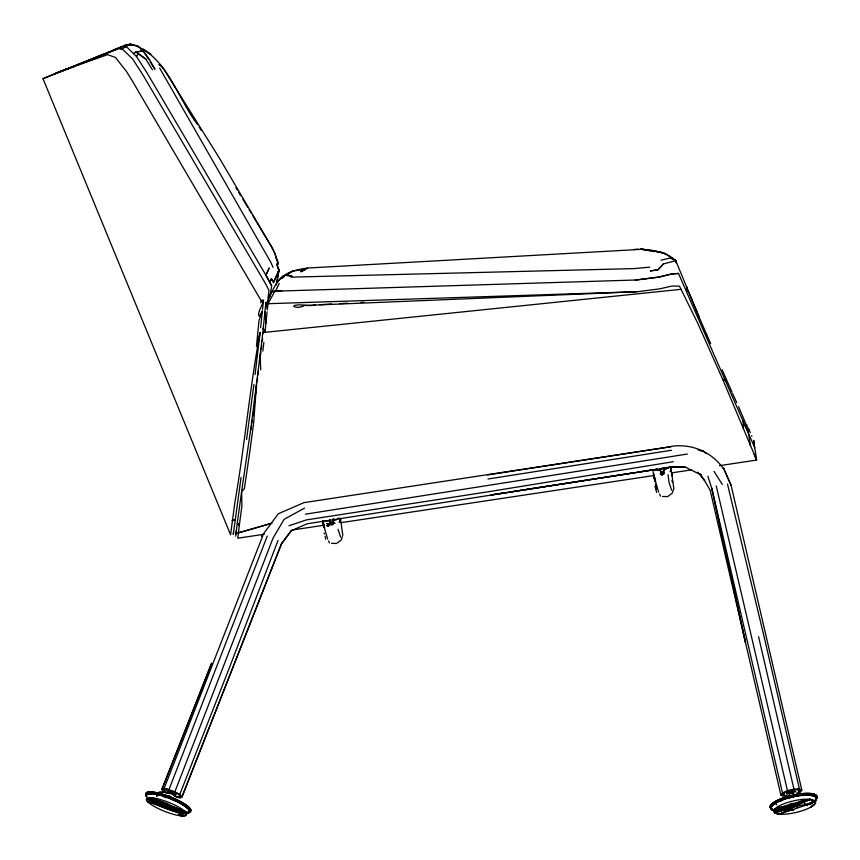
<?xml version="1.0" encoding="UTF-8"?>
<svg xmlns="http://www.w3.org/2000/svg" width="860" height="860" viewBox="0 0 860 860"><rect width="100%" height="100%" fill="white"/><g stroke="black" fill="none" stroke-linecap="round" stroke-linejoin="round"><path stroke-width="1.29" d="M167.635 792.06L167.635 791.243L169.001 791.243L173.43 792.683L176.332 794.662L175.343 795.263M333.336 523.74L333.411 519.031L333.089 520.794L336.41 519.784L338.947 517.935M167.678 793.425L164.002 791.942L161.863 789.695L211.667 663.103L161.874 789.308L164.024 791.78M176.558 797.155L179.708 797.768L181.901 797.134L281.51 543.552L291.271 530.684L293.701 529.567M333.293 523.751L333.411 519.031L332.895 523.729L332.981 521.493L331.745 522.192L331.906 525.202L331.584 522.224L329.509 522.439M333.142 521.138L333.196 519.128L333.443 523.149L335.045 523.149L330.885 524.009L327.918 526.438L330.799 523.976L329.81 519.666M145.899 795.328L145.888 794.339L146.651 796.962M662.952 474.43L662.286 474.494L662.361 472.656L662.952 474.43L664.447 473.484L663.318 468.646L667.059 467.367M816.796 798.252L816.86 797.209L815.764 800.273L816.753 797.779L814.979 795.339L810.238 794.93L814.979 795.339M662.286 474.494L661.437 474.204L661.534 472.774L663.189 472.527L663.597 474.064M256.646 382.657L253.678 422.668L249.905 451.038L244.369 488.738L241.649 491.382L237.285 523.03L239.306 525.546L237.811 538.21L264.353 534.211M719.487 465.658L756.639 460.068L722.626 379.163L697.696 323.145L679.508 286.187L672.284 285.993L659.717 288.852L637.776 291.69L268.019 303.709L265.923 302.333L262.139 338.947L251.249 425.474L241.649 491.382L241.886 506.078L239.306 525.546L237.274 523.084L235.715 536.199M267.084 311.847L265.009 332.325L681.066 289.325M260.623 327.757L262.332 311.127L259.397 316.297C255.259 313.502 268.309 297.281 261.075 300.516L132.365 81.012L126.807 71.939L115.541 57.502L107.586 54.642L70.735 67.746L43 78.669L230.587 534.769L234.834 502.702C244.724 446.168 249.529 388.881 260.128 332.487L256.441 346.558L258.957 320.812L262.332 311.127M332.906 523.826L333.411 519.031M262.536 309.32L263.547 300.28L260.817 302.645L261.075 300.516M260.698 369.854L260.139 354.868M262.848 351.116L263.859 342.377M236.005 533.694L236.425 530.158M255.076 374.573L260.128 332.487M233.565 531.835L233.275 534.275L241.069 477.483M166.001 803.487L156.982 803.745M251.099 429.43L251.593 425.528M251.915 422.916L252.249 420.314M252.775 416.154L253.281 412.166M253.614 409.51L254.119 405.533M254.452 402.878L254.958 398.889M255.291 396.234L255.796 392.257M256.14 389.601L256.646 385.613M257.14 381.625L257.645 377.647M257.989 374.992L258.495 371.004M259.849 360.275L259.935 359.641M260.44 355.717L260.956 351.794M261.289 349.171L261.805 345.247M262.311 341.323L262.655 338.711M263.332 333.476L263.676 330.863M747.931 429.935L748.2 427.893L747.931 429.903M268.008 298.119L269.019 290.487L265.654 283.875L142.975 75.013L132.666 58.996L122.249 48.945L118.454 48.794L54.363 74.003M246.573 439.524L253.883 384.549M58.62 72.251L122.528 46.59L126.646 46.891L136.504 56.556L146.952 72.745L268.245 279.188L271.62 285.821L270.126 296.034M232.318 520.45L234.995 520.106L232.307 520.494L232.415 519.73M748.684 428.979L748.082 432.537L748.684 428.979L750.286 432.655M277.006 281.177L278.898 270.416L276.651 263.837L278.93 270.341L276.307 285.068M780.74 811.216L772.538 809.991L771.205 808.755L771.377 806.701C777.558 799.886 787.373 798.069 795.951 796.005L796.317 795.328L796.36 796.048L787.577 798.532M775.537 803.079L776.623 804.885L775.752 802.917C787.867 797.596 803.82 791.211 816.376 797.424L815.463 800.316M671.004 468.775L670.284 471.774L671.929 467.034M815.065 796.08L815.237 795.468L815.474 796.231M816.548 798.467L815.495 800.509L816.892 797.392L815.699 800.198M339.872 520.343L339.291 522.342L340.775 518.806M340.162 519.343L340.41 518.526M787.814 805.971L786.276 810.969L784.471 811.109M277.361 275.544L279.102 269.911M815.764 800.273L816.086 799.961M189.565 811.98L188.093 812.99L190.329 811.303L187.953 812.915L189.565 811.98L189.286 810.109C180.976 801.38 168.689 797.661 157.38 794.436L156.756 796.457L157.047 794.371L147.436 793.791L146.135 795.027L146.523 796.51M784.288 810.851L791.178 810.238L793.791 803.089M795.887 792.071L795.296 791.049L791.082 791.35L787.147 792.931L786.653 793.737L787.943 794.317M342.377 536.672L341.098 540.155L336.55 543.488L331.562 543.305M278.027 540.446L229.383 667.779L179.761 794.511L181.901 796.747L180.535 797.757L177.203 797.317M161.874 789.308L164.056 788.684L168.958 789.63L267.267 536.081M164.056 788.684L262.902 535.479M166.958 788.534L165.496 792.264L163.572 790.297L164.83 789.458L168.775 790.05L179.761 794.511L174.881 791.823L273.082 538.016L284.123 519.322L304.526 508.11M181.901 797.134L281.478 543.993L291.271 530.684L307.138 523.783L657.158 469.205M166.775 793.436L168.936 793.113L171.978 794.102M168.764 793.554L169.334 792.038L170.742 792.157L174.429 794.404M170.226 793.468L170.742 792.157M172.301 794.21L172.817 792.899M173.827 795.145L174.344 793.834M174.483 795.93L172.871 794.565M174.999 796.392L178.945 796.994L179.923 794.511M771.796 809.733L777.332 811.249L771.796 809.733L770.818 808.389L771.818 805.895L775 802.552L780.428 800.531L780.858 799.703L781.149 800.262L788.265 797.198L790.49 797.209M754.177 454.392L756.639 460.068L754.811 447.92L678.486 273.426L671.735 273.996L658.782 277.135L636.798 279.973L274.867 291.196L271.771 291.744L267.148 302.935L268.825 297.087L276.071 283.961C282.37 272.91 295.872 269.524 307.611 268.041L642.699 249.271C654.675 250.238 666.564 252.281 675.734 260.666L698.986 316.824M781.181 810.958L772.828 810.195L770.818 808.389L771.495 806.207L775 802.552M771.054 808.336L772.119 805.852M815.817 799.488L816.516 797.833M815.624 802.036L814.592 804.347L811.141 806.938L812.937 804.971M271.771 291.744L275.651 291.153L279.177 283.381M772.108 809.937L771.033 807.712M154.725 798.746L153.026 802.068L156.918 804.24M265.955 275.254L269.115 268.159L265.955 275.254L271.62 285.821M274.867 291.196L268.019 303.709L267.309 309.858L265.923 302.333M178.837 812.324L188.007 813.108L190.35 811.044C190.2 808.067 167.044 795.5 184.556 805.831M146.2 795.285C154.037 789.05 170.215 799.542 178.547 802.208L179.235 801.896L178.901 802.412L184.685 805.841M136.504 56.556L138.191 53.782L136.149 51.944L133.536 53.642L136.127 51.912L143.222 50.977L149.156 58.953L154.918 69.219L150.102 61.716M276.834 282.789L282.897 276.157M791.34 803.455L786.276 810.969L780.858 807.024M791.243 796.317L790.136 796.328L789.803 795.016L789.738 796.338L789.544 795.478L789.684 796.328L788.663 796.983M261.472 536.5L278.35 513.732L303.935 502.648L671.101 446.673L487.502 474.946M783.299 796.306L780.891 795.081L782.492 792.931L787.48 790.663L793.941 789.158L799.434 788.986L801.832 790.211L800.241 792.372L798.252 793.275M796.661 793.35L798.725 792.415L800.047 790.63L798.058 789.609L793.5 789.749L788.136 791.007L784.008 792.877L782.686 794.662L784.675 795.683L786.954 795.607M146.039 795.231L146.974 793.995M189.78 811.41L188.598 812.947L184.717 813.227L177.203 811.99L167.281 808.851L157.273 804.433M166.378 808.056L172.494 810.658L174.892 807.562M189.684 811.625L188.394 812.85M146.77 793.887L145.91 794.919L146.533 796.532M153.639 798.026L151.134 800.8L148.587 798.015M663.404 263.923L658.029 269.76L650.45 270.932L658.029 269.76L663.404 263.923L675.734 260.666L665.715 253.904L661.329 252.216L640.528 249.099L649.408 250.712M788.534 793.296L791.2 791.866L794.188 791.995M188.598 812.947L189.006 812.539L188.007 813.108M150.5 793.35L151.08 792.78L151.113 793.414L156.993 793.662L158.616 794.662M184.717 813.227L185.319 813.291M814.603 801.015L812.044 803.1L775.075 810.829L803.476 800.198M186.62 814.495L185.094 815.721L181.331 815.871L178.901 814.828M814.904 800.853L811.012 803.82L814.861 800.982M146.028 794.586L146.06 795.962L145.867 794.586L147.221 793.694L151.113 793.414M281.564 278.285L284.671 276.082M814.603 801.316L808.97 804.702M178.945 796.994L180.191 796.145L178.267 794.188L179.547 794.382M281.65 278.285L283.897 276.812M288.379 273.856L292.873 270.9L305.752 269.481M660.932 473.473L662.877 472.194M773.452 804.315L776.569 802.358M286.735 274.705L292.873 270.9M669.424 467.388L663.554 470.226L664.038 469.958L661.673 475.408L663.071 471.839L660.803 471.925M157.606 799.37L153.026 802.068L148.146 798.467M121.206 49.396L130.193 44.096C166.786 53.599 177.074 98.663 197.778 124.721M788.577 796.973L789.684 796.328L789.738 795.016L790.136 796.328L792.995 795.919M815.742 799.95L816.312 799.639M307.611 268.041L300.742 271.781L304.752 269.943M785.223 798.746L788.265 797.198M809.142 804.627L812.152 803.1M779.375 814.14L815.602 801.864L809.883 799.284A21.521 5.923 -13.1 0 0 774.484 809.282L773.656 811.561L775.354 813.248L779.375 814.14L809.883 799.284L813.904 800.176L815.602 801.864A21.521 5.923 -13.1 0 1 799.22 811.646A21.521 5.923 -13.1 0 1 775.129 813.13L773.634 811.388M43 78.669L59.394 71.799M77.54 65.016L101.405 55.051M112.907 50.256L125.237 45.118L130.193 44.096L137.912 45.967L143.222 50.977L148.726 59.566M122.528 46.59L63.608 70.359M62.812 70.66L68.94 68.273L63.78 70.208M55.47 73.337L71.047 67.435M59.319 71.831L72.552 66.843M59.566 71.735L75.39 66.134M59.92 71.606L63.35 70.348M660.071 469.151L662.813 468.7M774.247 809.712L791.899 803.724M289.014 525.75L306.375 519.913L489.942 491.49L673.283 461.723M810.12 799.456L775.075 810.829L811.496 799.413M804.046 794.35L796.403 795.941L804.046 794.35L810.991 795.5M236.027 533.598L238.446 532.867M169.861 804.745L162.121 806.745L164.238 807.121M179.181 811.829L181.6 811.206M788.502 797.833L794.371 796.392M661.039 260.214L669.929 258.043L675.455 260.333L676.39 262.128M788.781 796.134L791.372 795.532M802.176 795.575C806.916 794.618 812.99 794.242 816.753 797.779M793.834 809.529L791.211 810.131L793.683 809.582M791.619 810.163L793.801 809.69M790.684 793.371L794.006 793.242M793.21 809.787L784.696 811.012M488.007 479.009L671.531 450.264M305.44 514.183L687.366 454.037M492.07 494.672L506.604 492.425M509.238 492.017L634.712 472.656M637.357 472.248L657.169 469.184M490.641 495.134L674.347 466.614L684.775 466.894L674.229 466.829M791.49 796.79L792.275 796.661L791.35 796.382M660.846 472.882L661.469 471.785L660.566 471.043M292.217 530.018L324.069 525.223M341.312 522.622L654.471 475.451M671.714 472.86L691.623 469.861M779.568 800.993L782.159 800.617M796.36 796.048L803.928 795.059M635.196 280.037L658.642 277.103L671.725 273.953L678.486 273.426M796.403 795.941L804.003 794.995M160.777 801.251L153.026 802.068L163.378 802.197M649.773 267.159L634.013 268.61L290.895 277.156M801.294 795.199L805.992 794.844M784.6 810.7L791.178 810.238M789.319 796.059L791.243 795.93M147.436 793.791L151.338 793.554M789.211 796.059L791.114 795.951M634.175 249.411L638.432 249.174M315.491 304.902C308.267 306.902 301.108 303.526 294.066 305.579L293.787 306.332L295.431 307.117L298.613 307.407L303.139 306.343L303.419 305.547L636.55 291.733M319.512 304.687L331.584 304.042M339.635 303.612L347.676 303.182M361.092 302.462L363.769 302.322M275.651 291.153L281.779 290.895M154.166 793.737L156.993 793.662M671.208 446.372C691.074 443.394 710.897 451.414 722.733 467.743L723.722 468.528L731.097 485.33L801.832 790.211M125.237 45.118L133.246 45.258M778.397 811.27L780.525 811.303M159.648 792.2L163.422 792.372M159.229 792.167L167.044 792.522M674.304 466.7L686.151 467.399M186.04 813.195L172.494 810.658M177.203 811.99L183.696 813.119M325.101 520.708L330.046 521.246M652.783 469.732L660.512 470.678M177.902 812.066L184.481 813.098M700.577 450.629L703.222 451.016L706.146 453.564M662.598 496.456L667.575 496.639L672.122 493.307L673.853 488.62L671.649 473.054M651.955 251.174L654.492 251.636M642.699 249.271L654.309 251.496M656.9 252.001L659.48 252.496M698.116 450.038L703.222 451.016M661.437 474.204L660.19 473.946L660.942 473.516L660.276 469.108M168.538 797.79L171.978 798.521L173.709 799.908M164.002 791.942L165.496 792.264M175.805 811.206L178.343 811.775M156.982 794.317L164.26 795.661L164.109 796.263L171.978 798.521M147.63 801.638L185.427 815.624L185.438 812.023A21.521 4.923 21.5 0 0 151.134 797.747L147.641 798.037L146.426 799.391L147.63 801.638L185.438 812.023L186.642 814.269L185.427 815.624A21.521 4.923 21.5 0 1 166.066 811.915A21.521 4.923 21.5 0 1 147.339 801.305L146.447 799.155M173.612 810.937L158.724 805.1L148.156 798.424M182.793 804.584L185.158 805.379L186.061 806.777M150.339 797.843L168.076 803.939M168.958 789.63L174.881 791.823M182.621 810.281L149.027 797.478L185.932 811.894M185.115 811.227L188.845 812.657L189.619 811.356L188.265 808.916L185.169 806.218M179.224 811.969L181.653 812.915M166.593 797.36L164.152 796.349L166.475 797.714M147.339 801.305L149.769 802.348M813.571 795.468L815.785 796.435M171.699 799.123L177.106 801.552M169.205 795.812L170.721 796.51M166.56 797.467L164.152 796.349L166.496 797.446M164.12 807.529L157.079 804.229L163.669 807.346M178.901 802.412L185.158 805.379M773.914 810.539L771.85 809.529L771.033 808.153M148.92 797.693L178.773 812.27M685.603 467.292L701.394 475.042L699.567 473.57M147.393 52.481L150.919 54.287L143.265 49.084M179.03 814.635L181.331 815.871M159.035 64.779L161.347 66.048L164.325 69.918L219.257 157.875L271.846 247.261L274.974 253.646L278.274 264.192L274.964 253.646L271.846 247.261L252.496 215.236M162.207 795.704L165.636 797.661M141.018 49.708L143.222 50.977L136.149 51.944L145.791 59.082L152.5 69.832M159.175 64.747L161.347 66.048M188.49 808.884L190.35 811.044M138.191 53.782L145.791 59.082M147.812 793.533L147.21 793.092L147.221 793.694M722.733 467.743L723.722 468.528M771.205 808.755L772.979 810.141M814.742 795.984L816.376 797.424M802.262 801.23L807.142 805.648M779.042 806.68L782.664 810.281M174.655 795.5L175.709 796.65M771.818 805.895L771.399 805.412L771.495 806.207M697.75 472.097L704.62 480.632L710.156 490.2L780.891 795.081M770.796 808.207L770.442 807.744L770.904 808.658M700.932 475.29L704.62 480.632M168.764 795.597L169.302 796.392M713.972 471.344L722.314 484.416M199.176 127.011L201.251 130.462M235.909 187.802L237.285 190.081M238.672 192.371L240.746 195.8M242.821 199.23L247.658 207.238M249.034 209.528L251.109 212.957M159.637 68.047L271.061 262.773L273.028 267.406M783.686 806.336L785.632 809.808M276.071 258.043L277.898 261.58M263.181 328.671L265.009 332.325L263.214 328.348M653.105 471.527L655.61 481.084M659.599 494.167L660.523 496.123M328.563 541.015L329.498 542.972M145.867 794.586L146.845 796.704M732.602 393.547L736.719 402.587M738.579 406.683L747.082 426.796M746.663 424.517L747.103 427.065M723.604 468.431L731.097 485.33M751.608 435.654L751.898 436.31M706.662 334.454L710.693 343.645M722.131 369.703L732.01 392.224M754.725 447.727L753.672 440.331L754.241 444.125M699.191 317.286L706.705 334.637M699.288 317.447L689.139 293.045M750.457 445.716L748.63 433.795M655.481 487.168L655.094 486.233L656.642 492.425M324.069 533.082L324.446 534.017M671.671 490.254L669.037 482.503L668.037 474.666M338.012 529.351L340.635 537.102M707.877 476.246L711.671 488.104L745.523 642.646L711.779 488.05L782.492 792.931M653.804 475.623L658.674 492.21M327.638 539.059L322.36 521.063L324.585 527.933L323.457 522.203M322.876 520.472L323.231 521.622L323.005 520.483M654.89 480.31L653.632 475.784L654.954 481.664M675.455 260.333L676.121 262.773M686.538 286.681L687.86 291.583L686.559 286.745M323.285 524.815L323.897 527.32M727.474 484.008L764.056 636.55L799.434 788.986M653.234 473.193L654.976 480.546M716.24 485.954L787.48 790.663M797.822 788.512L798.725 792.415M758.574 636.722L793.941 789.158M793.242 791.63L793.554 792.995M791.2 791.866L791.512 793.221M789.243 792.554L789.566 793.92M786.104 791.383L786.653 793.737M784.073 793.081L784.675 795.683M169.334 792.038L169.431 792.619M655.449 484.223L656.212 489.437M325.188 536.285L325.617 539.274M670.983 468.152L672.047 475.763M340.452 518.365L342.817 535.468M264.923 311.965L265.933 323.209M796.736 802.455L797.016 807.658M743.029 420.991L743.395 428.764M189.759 810.679L189.791 812.066M771.957 809.153A24.058 6.622 -13.1 0 1 792.425 795.307A24.058 6.622 -13.1 0 1 815.817 799.198M806.454 804.745A24.058 6.622 -13.1 0 0 814.517 800.391A24.026 6.611 -13.1 0 1 806.411 804.648M781.579 810.238A24.058 6.622 -13.1 0 1 777.612 810.238M771.957 809.056A24.026 6.611 -13.1 0 1 792.404 795.221A24.026 6.611 -13.1 0 1 815.764 799.112M781.568 810.141A24.026 6.611 -13.1 0 1 777.612 810.141M185.599 812.281A24.058 5.504 21.5 0 1 173.537 809.765M146.501 795.392A24.058 5.504 21.5 0 1 170.205 796.93A24.058 5.504 21.5 0 1 189.135 812.066A24.026 5.493 21.5 0 0 172.828 797.908A24.026 5.493 21.5 0 0 145.963 793.737M185.609 812.184A24.026 5.493 21.5 0 1 173.57 809.668M278.93 270.341L277.404 275.404L278.898 270.416L278.231 267.578L278.898 270.416L273.351 282.714L278.898 270.416M332.659 522.644L332.186 524.181L331.831 522.773L332.046 524.181L331.003 522.891L332.659 522.644M271.427 278.694L269.836 282.058L271.567 278.952L272.706 281.156L271.427 278.694M330.799 523.976L326.821 525.707L330.799 523.976L326.875 523.6L330.799 523.976M809.883 799.284L775.354 813.248L774.484 809.282L809.883 799.284M151.134 797.747L146.426 799.391L185.438 812.023L151.134 797.747M271.781 523.202L238.456 532.824L271.803 523.31M674.337 466.539L659.803 468.797L674.337 466.539M288.573 275.372L285.456 275.34L292.325 276.382L288.573 275.372M664.64 253.485L662.103 253.023L664.64 253.485M725.356 380.582L722.636 379.185L725.356 380.582M747.802 430.925L744.953 425.377L747.802 430.957M672.531 482.342L672.208 480.288L672.499 482.31"/></g></svg>
